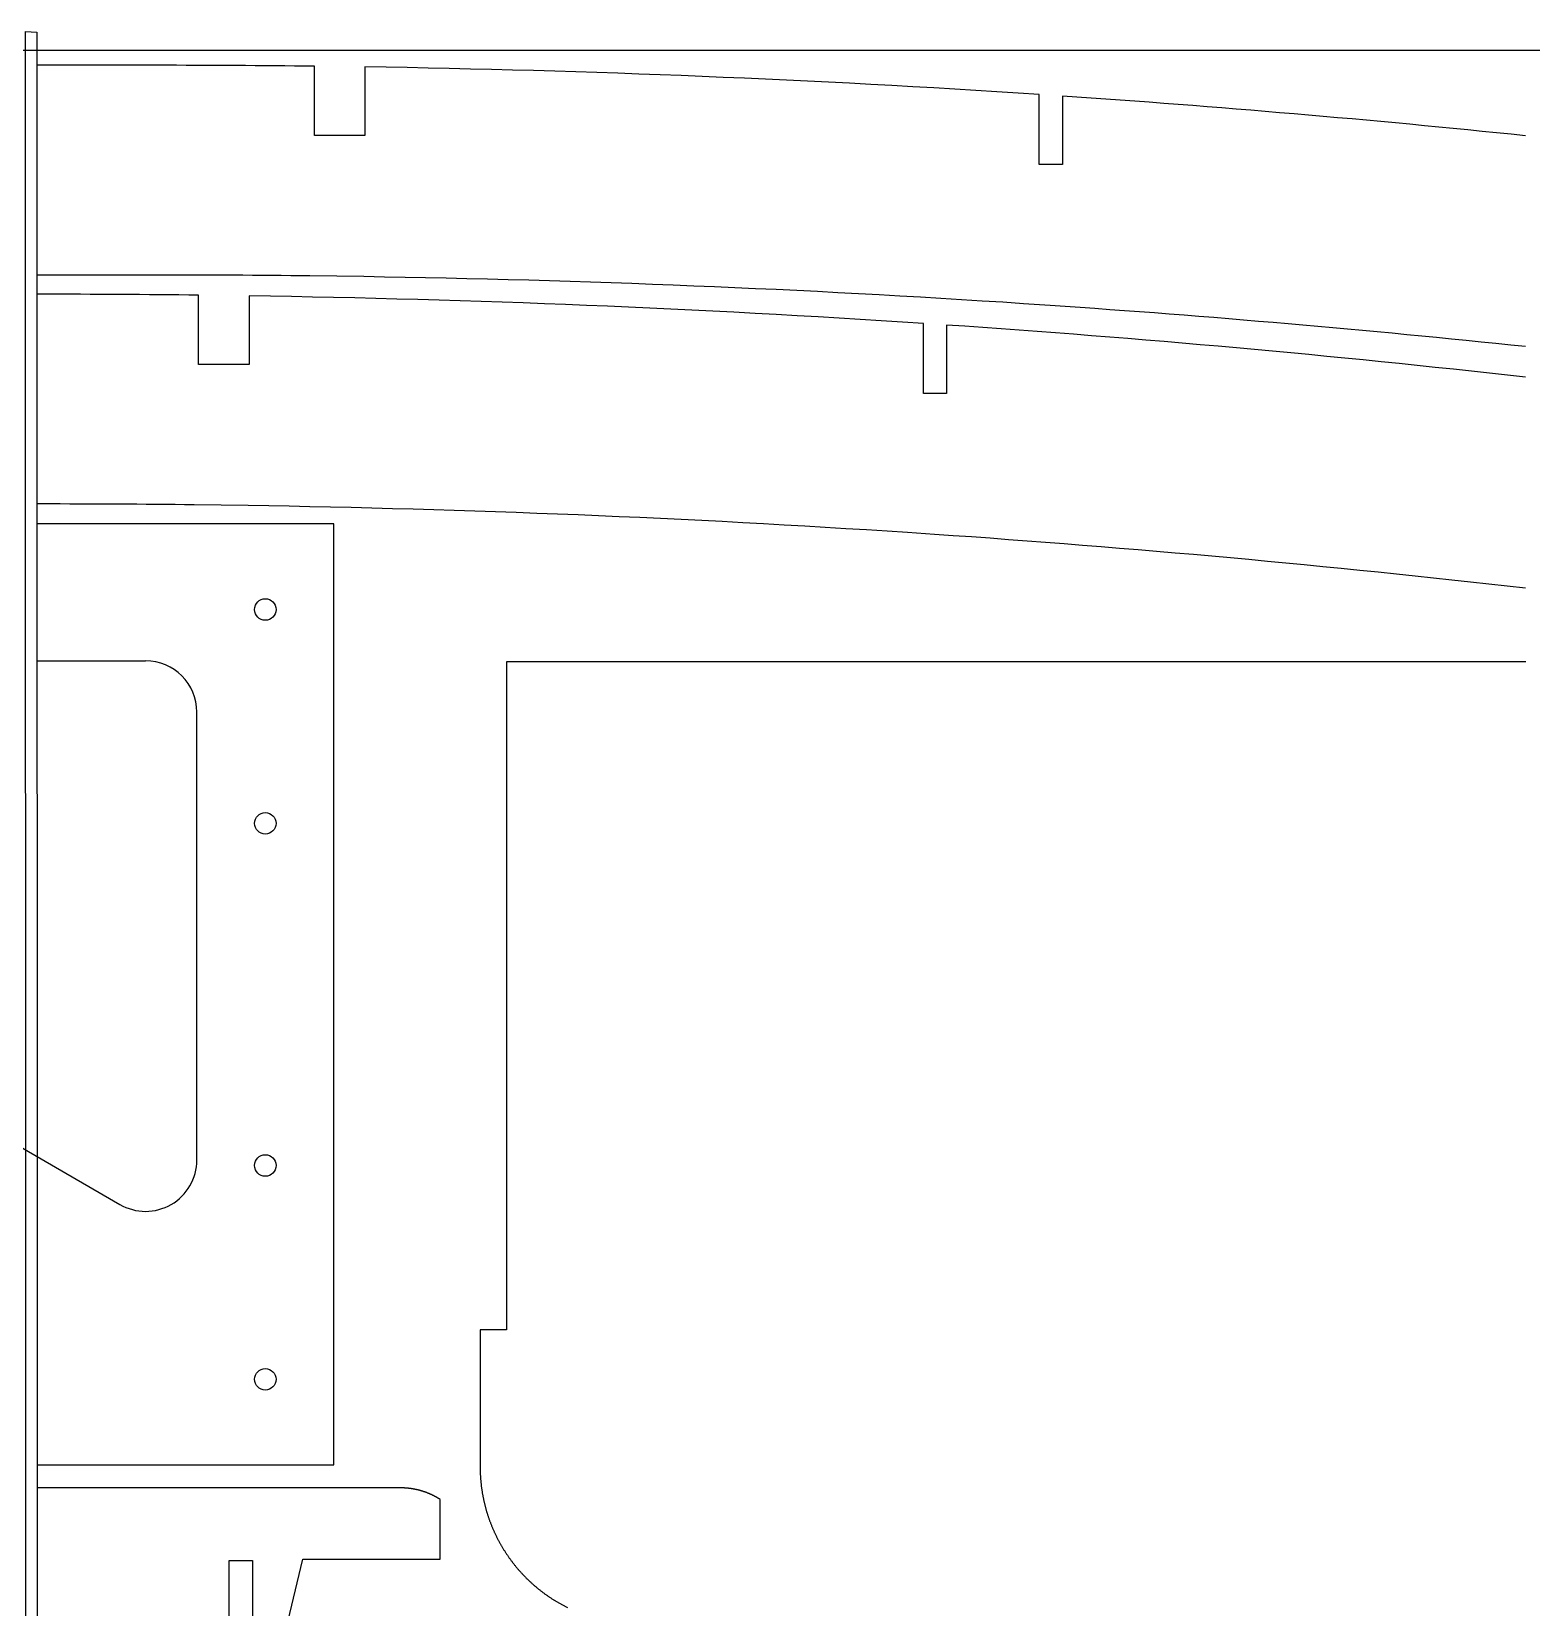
# Model space of a CAD drawing. Header units: inches. Extents: x -1514 to 1282, y -2074 to 286.
# Drawn here: x -769.04 to -747.11, y -1591.96 to -1568.93 of the extents above; entities that cross this region are included whole.
import ezdxf

# ---------------------------------------------------------------- set-up
doc = ezdxf.new("R2010")
doc.units = ezdxf.units.IN
doc.header["$LTSCALE"] = 0.1
doc.header["$MEASUREMENT"] = 0
doc.layers.add('pic', color=1, linetype='Continuous')

msp = doc.modelspace()

# ---------------------------------------------------------------- linework, layer by layer
at = {"color": 7, "linetype": 'Continuous', "lineweight": 25}
for p, q in [((-768.95631, -1578.12246), (-767.37005, -1578.12246)), ((-766.62005, -1585.41763), (-766.62005, -1578.87246)), ((-779.06874, -1579.52179), (-767.74538, -1586.06696))]:
    msp.add_line(p, q, dxfattribs=at)
for points in [[(-747.19992, -1570.44858, 0.00871382), (-753.97044, -1569.86916), (-753.97044, -1570.87127), (-754.31044, -1570.87127), (-754.31044, -1569.84632, 0.01264588), (-764.16296, -1569.44306), (-764.16296, -1570.44354), (-764.90296, -1570.44354), (-764.90296, -1569.43291, 0.00295513), (-767.20757, -1569.41929), (-768.95776, -1569.41929)], [(-768.95725, -1572.47929), (-767.20757, -1572.47929, -0.00291707), (-764.96835, -1572.49235), (-764.18072, -1572.50316, -0.01257072), (-754.54046, -1572.89779), (-754.14664, -1572.92425, -0.00908468), (-747.19933, -1573.52515)], [(-747.19925, -1573.97636, 0.01089555), (-755.66134, -1573.21497), (-755.66134, -1574.21708), (-756.00134, -1574.21708), (-756.00134, -1573.19213, 0.01264588), (-765.85386, -1572.78887), (-765.85386, -1573.78935), (-766.59386, -1573.78935), (-766.59386, -1572.77872, 0.00295513), (-768.89847, -1572.7651), (-768.95721, -1572.7651)], [(-768.9567, -1575.8251), (-768.89847, -1575.8251, -0.00291707), (-766.65925, -1575.83816), (-765.87162, -1575.84897, -0.01257072), (-756.23136, -1576.2436), (-755.83754, -1576.27006, -0.01130163), (-747.19866, -1577.05586)]]:
    msp.add_lwpolyline(points, format="xyb", dxfattribs=at)
for points in [[(-768.95435, -1589.87246), (-764.62005, -1589.87246), (-764.62005, -1576.12246), (-768.95665, -1576.12246)], [(-747.19845, -1578.13892), (-762.09463, -1578.13892), (-762.09463, -1587.89836), (-762.48063, -1587.89836), (-762.48063, -1589.89889), (-762.4806, -1589.90881), (-762.48054, -1589.91872), (-762.48043, -1589.92864), (-762.48028, -1589.93856), (-762.48008, -1589.94848), (-762.47984, -1589.95841), (-762.47956, -1589.96833), (-762.47923, -1589.97826), (-762.47886, -1589.98819), (-762.47844, -1589.99812), (-762.47798, -1590.00805), (-762.47748, -1590.01798), (-762.47694, -1590.02792), (-762.47635, -1590.03785), (-762.47572, -1590.04778), (-762.47505, -1590.05771), (-762.47433, -1590.06764), (-762.47357, -1590.07757), (-762.47277, -1590.0875), (-762.47192, -1590.09742), (-762.47103, -1590.10735), (-762.4701, -1590.11727), (-762.46913, -1590.12719), (-762.46811, -1590.13711), (-762.46705, -1590.14702), (-762.46595, -1590.15693), (-762.4648, -1590.16684), (-762.46361, -1590.17674), (-762.46238, -1590.18664), (-762.46111, -1590.19653), (-762.45979, -1590.20642), (-762.45844, -1590.21631), (-762.45704, -1590.22618), (-762.45559, -1590.23606), (-762.45411, -1590.24593), (-762.45258, -1590.25579), (-762.45101, -1590.26564), (-762.4494, -1590.27549), (-762.44775, -1590.28533), (-762.44605, -1590.29517), (-762.44431, -1590.305), (-762.44253, -1590.31482), (-762.44071, -1590.32463), (-762.43885, -1590.33443), (-762.43694, -1590.34423), (-762.435, -1590.35401), (-762.43301, -1590.36379), (-762.43098, -1590.37356), (-762.4289, -1590.38332), (-762.42679, -1590.39306), (-762.42463, -1590.4028), (-762.42244, -1590.41253), (-762.4202, -1590.42225), (-762.41792, -1590.43195), (-762.4156, -1590.44165), (-762.41324, -1590.45133), (-762.41083, -1590.461), (-762.40839, -1590.47066), (-762.4059, -1590.48031), (-762.40337, -1590.48994), (-762.40081, -1590.49956), (-762.3982, -1590.50917), (-762.39555, -1590.51876), (-762.39285, -1590.52835), (-762.39012, -1590.53791), (-762.38735, -1590.54747), (-762.38453, -1590.557), (-762.38168, -1590.56653), (-762.37878, -1590.57603), (-762.37585, -1590.58553), (-762.37287, -1590.595), (-762.36985, -1590.60447), (-762.36679, -1590.61391), (-762.3637, -1590.62334), (-762.36056, -1590.63275), (-762.35738, -1590.64214), (-762.35416, -1590.65152), (-762.3509, -1590.66088), (-762.34759, -1590.67023), (-762.34425, -1590.67956), (-762.34086, -1590.68888), (-762.33744, -1590.69819), (-762.33396, -1590.70749), (-762.33045, -1590.71677), (-762.3269, -1590.72605), (-762.3233, -1590.73531), (-762.31966, -1590.74455), (-762.31598, -1590.75378), (-762.31226, -1590.763), (-762.3085, -1590.77221), (-762.3047, -1590.7814), (-762.30086, -1590.79058), (-762.29697, -1590.79974), (-762.29305, -1590.80889), (-762.28908, -1590.81802), (-762.28508, -1590.82713), (-762.28103, -1590.83624), (-762.27694, -1590.84532), (-762.27282, -1590.85439), (-762.26865, -1590.86344), (-762.26445, -1590.87248), (-762.2602, -1590.8815), (-762.25592, -1590.8905), (-762.25159, -1590.89949), (-762.24723, -1590.90845), (-762.24283, -1590.9174), (-762.23839, -1590.92633), (-762.23391, -1590.93525), (-762.22939, -1590.94414), (-762.22483, -1590.95302), (-762.22024, -1590.96187), (-762.2156, -1590.97071), (-762.21093, -1590.97953), (-762.20622, -1590.98833), (-762.20147, -1590.99711), (-762.19669, -1591.00586), (-762.19187, -1591.0146), (-762.18701, -1591.02332), (-762.18211, -1591.03201), (-762.17718, -1591.04069), (-762.17221, -1591.04934), (-762.1672, -1591.05797), (-762.16215, -1591.06658), (-762.15707, -1591.07517), (-762.15195, -1591.08373), (-762.1468, -1591.09227), (-762.14161, -1591.10079), (-762.13638, -1591.10929), (-762.13112, -1591.11776), (-762.12582, -1591.12621), (-762.12049, -1591.13463), (-762.11512, -1591.14303), (-762.10971, -1591.15141), (-762.10427, -1591.15976), (-762.0988, -1591.16809), (-762.09329, -1591.17639), (-762.08774, -1591.18466), (-762.08216, -1591.19291), (-762.07654, -1591.20114), (-762.0709, -1591.20934), (-762.06521, -1591.21751), (-762.05949, -1591.22565), (-762.05374, -1591.23377), (-762.04796, -1591.24186), (-762.04214, -1591.24992), (-762.03628, -1591.25796), (-762.0304, -1591.26597), (-762.02448, -1591.27395), (-762.01852, -1591.2819), (-762.01254, -1591.28982), (-762.00652, -1591.29772), (-762.00047, -1591.30558), (-761.99438, -1591.31342), (-761.98826, -1591.32122), (-761.98211, -1591.329), (-761.97593, -1591.33675), (-761.96971, -1591.34446), (-761.96346, -1591.35216), (-761.95717, -1591.35983), (-761.95085, -1591.36747), (-761.94448, -1591.37509), (-761.93809, -1591.38268), (-761.93166, -1591.39025), (-761.92519, -1591.39778), (-761.91869, -1591.4053), (-761.91215, -1591.41279), (-761.90558, -1591.42025), (-761.89897, -1591.42768), (-761.89233, -1591.43508), (-761.88566, -1591.44246), (-761.87895, -1591.44982), (-761.87221, -1591.45714), (-761.86543, -1591.46444), (-761.85863, -1591.4717), (-761.85179, -1591.47894), (-761.84491, -1591.48615), (-761.83801, -1591.49334), (-761.83107, -1591.50049), (-761.8241, -1591.50762), (-761.8171, -1591.51471), (-761.81006, -1591.52178), (-761.803, -1591.52882), (-761.7959, -1591.53582), (-761.78878, -1591.5428), (-761.78162, -1591.54975), (-761.77443, -1591.55667), (-761.76721, -1591.56355), (-761.75996, -1591.57041), (-761.75269, -1591.57724), (-761.74538, -1591.58403), (-761.73804, -1591.59079), (-761.73067, -1591.59753), (-761.72328, -1591.60423), (-761.71585, -1591.61089), (-761.7084, -1591.61753), (-761.70092, -1591.62414), (-761.6934, -1591.63071), (-761.68587, -1591.63725), (-761.6783, -1591.64375), (-761.67071, -1591.65023), (-761.66308, -1591.65667), (-761.65544, -1591.66308), (-761.64776, -1591.66945), (-761.64006, -1591.67579), (-761.63233, -1591.6821), (-761.62457, -1591.68837), (-761.61679, -1591.69461), (-761.60898, -1591.70081), (-761.60115, -1591.70698), (-761.59329, -1591.71312), (-761.58541, -1591.71922), (-761.5775, -1591.72528), (-761.56956, -1591.73131), (-761.5616, -1591.73731), (-761.55362, -1591.74326), (-761.54561, -1591.74919), (-761.53758, -1591.75507), (-761.52953, -1591.76092), (-761.52145, -1591.76674), (-761.51334, -1591.77251), (-761.50522, -1591.77825), (-761.49707, -1591.78396), (-761.4889, -1591.78962), (-761.4807, -1591.79525), (-761.47249, -1591.80084), (-761.46425, -1591.80639), (-761.45599, -1591.81191), (-761.4477, -1591.81739), (-761.4394, -1591.82282), (-761.43107, -1591.82822), (-761.42272, -1591.83359), (-761.41436, -1591.83891), (-761.40597, -1591.84419), (-761.40177, -1591.84682), (-761.39966, -1591.84813), (-761.39754, -1591.84945), (-761.38899, -1591.85473), (-761.38042, -1591.85996), (-761.37183, -1591.86517), (-761.36322, -1591.87033), (-761.35458, -1591.87546), (-761.34592, -1591.88054), (-761.33723, -1591.8856), (-761.32853, -1591.89061), (-761.3198, -1591.89558), (-761.31105, -1591.90052), (-761.30227, -1591.90542), (-761.29348, -1591.91028), (-761.28466, -1591.9151), (-761.27583, -1591.91988), (-761.26697, -1591.92462), (-761.25809, -1591.92932), (-761.2492, -1591.93399), (-761.24028, -1591.93861), (-761.23134, -1591.9432), (-761.22239, -1591.94774), (-761.21341, -1591.95225), (-761.20442, -1591.95671)], [(-765.313, -1592.26882), (-765.06909, -1591.24851), (-763.06277, -1591.24851), (-763.06277, -1590.37969), (-763.08064, -1590.3684), (-763.0846, -1590.36592), (-763.08858, -1590.36346), (-763.09257, -1590.36102), (-763.09657, -1590.3586), (-763.10059, -1590.3562), (-763.10461, -1590.35381), (-763.10865, -1590.35144), (-763.11271, -1590.34909), (-763.11677, -1590.34676), (-763.12084, -1590.34445), (-763.12493, -1590.34216), (-763.12903, -1590.33988), (-763.13314, -1590.33763), (-763.13726, -1590.33539), (-763.14139, -1590.33317), (-763.14553, -1590.33098), (-763.14969, -1590.3288), (-763.15385, -1590.32663), (-763.15803, -1590.32449), (-763.16221, -1590.32237), (-763.1664, -1590.32026), (-763.17061, -1590.31818), (-763.17482, -1590.31611), (-763.17905, -1590.31407), (-763.18328, -1590.31204), (-763.18753, -1590.31003), (-763.19178, -1590.30804), (-763.19604, -1590.30607), (-763.20031, -1590.30412), (-763.2046, -1590.30218), (-763.20889, -1590.30027), (-763.21318, -1590.29838), (-763.21749, -1590.2965), (-763.22181, -1590.29465), (-763.22613, -1590.29281), (-763.23046, -1590.29099), (-763.2348, -1590.2892), (-763.23915, -1590.28742), (-763.2435, -1590.28566), (-763.24787, -1590.28392), (-763.25224, -1590.2822), (-763.25662, -1590.2805), (-763.261, -1590.27882), (-763.26539, -1590.27716), (-763.26979, -1590.27552), (-763.2742, -1590.2739), (-763.27861, -1590.2723), (-763.28303, -1590.27072), (-763.28746, -1590.26916), (-763.29189, -1590.26762), (-763.29633, -1590.26609), (-763.30078, -1590.26459), (-763.30523, -1590.26311), (-763.30968, -1590.26165), (-763.31414, -1590.26021), (-763.31861, -1590.25878), (-763.32309, -1590.25738), (-763.32756, -1590.256), (-763.33205, -1590.25464), (-763.33654, -1590.2533), (-763.34103, -1590.25198), (-763.34553, -1590.25067), (-763.35003, -1590.24939), (-763.35454, -1590.24813), (-763.35905, -1590.24689), (-763.36356, -1590.24567), (-763.36808, -1590.24447), (-763.37261, -1590.24329), (-763.37713, -1590.24213), (-763.38167, -1590.24099), (-763.3862, -1590.23988), (-763.39074, -1590.23878), (-763.39528, -1590.2377), (-763.39982, -1590.23665), (-763.40438, -1590.23561), (-763.40896, -1590.23459), (-763.41356, -1590.23358), (-763.41815, -1590.2326), (-763.42275, -1590.23164), (-763.42736, -1590.23069), (-763.43197, -1590.22977), (-763.43659, -1590.22887), (-763.44121, -1590.22798), (-763.44583, -1590.22712), (-763.45046, -1590.22628), (-763.45509, -1590.22545), (-763.45973, -1590.22465), (-763.46437, -1590.22387), (-763.46902, -1590.2231), (-763.47366, -1590.22236), (-763.47831, -1590.22164), (-763.48297, -1590.22093), (-763.48763, -1590.22025), (-763.49229, -1590.21959), (-763.49695, -1590.21894), (-763.50162, -1590.21832), (-763.50629, -1590.21772), (-763.51096, -1590.21713), (-763.51563, -1590.21657), (-763.52031, -1590.21602), (-763.52499, -1590.2155), (-763.52967, -1590.21499), (-763.53435, -1590.21451), (-763.53904, -1590.21404), (-763.54372, -1590.2136), (-763.54841, -1590.21317), (-763.5531, -1590.21277), (-763.55779, -1590.21238), (-763.56248, -1590.21202), (-763.56718, -1590.21167), (-763.57187, -1590.21135), (-763.57657, -1590.21104), (-763.58126, -1590.21075), (-763.58596, -1590.21049), (-763.59065, -1590.21024), (-763.59535, -1590.21001), (-763.60005, -1590.2098), (-763.60475, -1590.20962), (-763.60944, -1590.20945), (-763.61414, -1590.2093), (-763.61884, -1590.20917), (-763.62354, -1590.20906), (-763.62823, -1590.20897), (-763.63293, -1590.20891), (-763.63762, -1590.20886), (-763.64232, -1590.20883), (-763.64698, -1590.20882), (-768.9543, -1590.20882)], [(-766.14927, -1592.26882), (-766.14927, -1591.26882), (-765.80927, -1591.26882), (-765.80927, -1592.26882)]]:
    msp.add_lwpolyline(points, dxfattribs=at)
for centre in [(-765.62005, -1577.37246), (-765.62005, -1580.49746), (-765.62005, -1585.49746), (-765.62005, -1588.62246)]:
    msp.add_circle(centre, 0.1575, dxfattribs=at)
for centre, start, end in [((-767.37005, -1578.87246), 0, 90), ((-767.37005, -1585.41763), 239.971089, 0)]:
    msp.add_arc(centre, 0.75, start, end, dxfattribs=at)
at = {"layer": 'pic'}
msp.add_lwpolyline([(-769.12291, -1568.92544), (-768.95785, -1568.93263), (-768.95041, -1613.47314), (-769.11548, -1613.46595)], close=True, dxfattribs=at)
at = {"layer": 'pic', "color": 1}
msp.add_lwpolyline([(-819.49842, -1612.20503), (-705.99842, -1612.20503), (-705.99842, -1569.20503), (-819.49842, -1569.20503)], close=True, dxfattribs=at)

doc.saveas('drawing.dxf')
